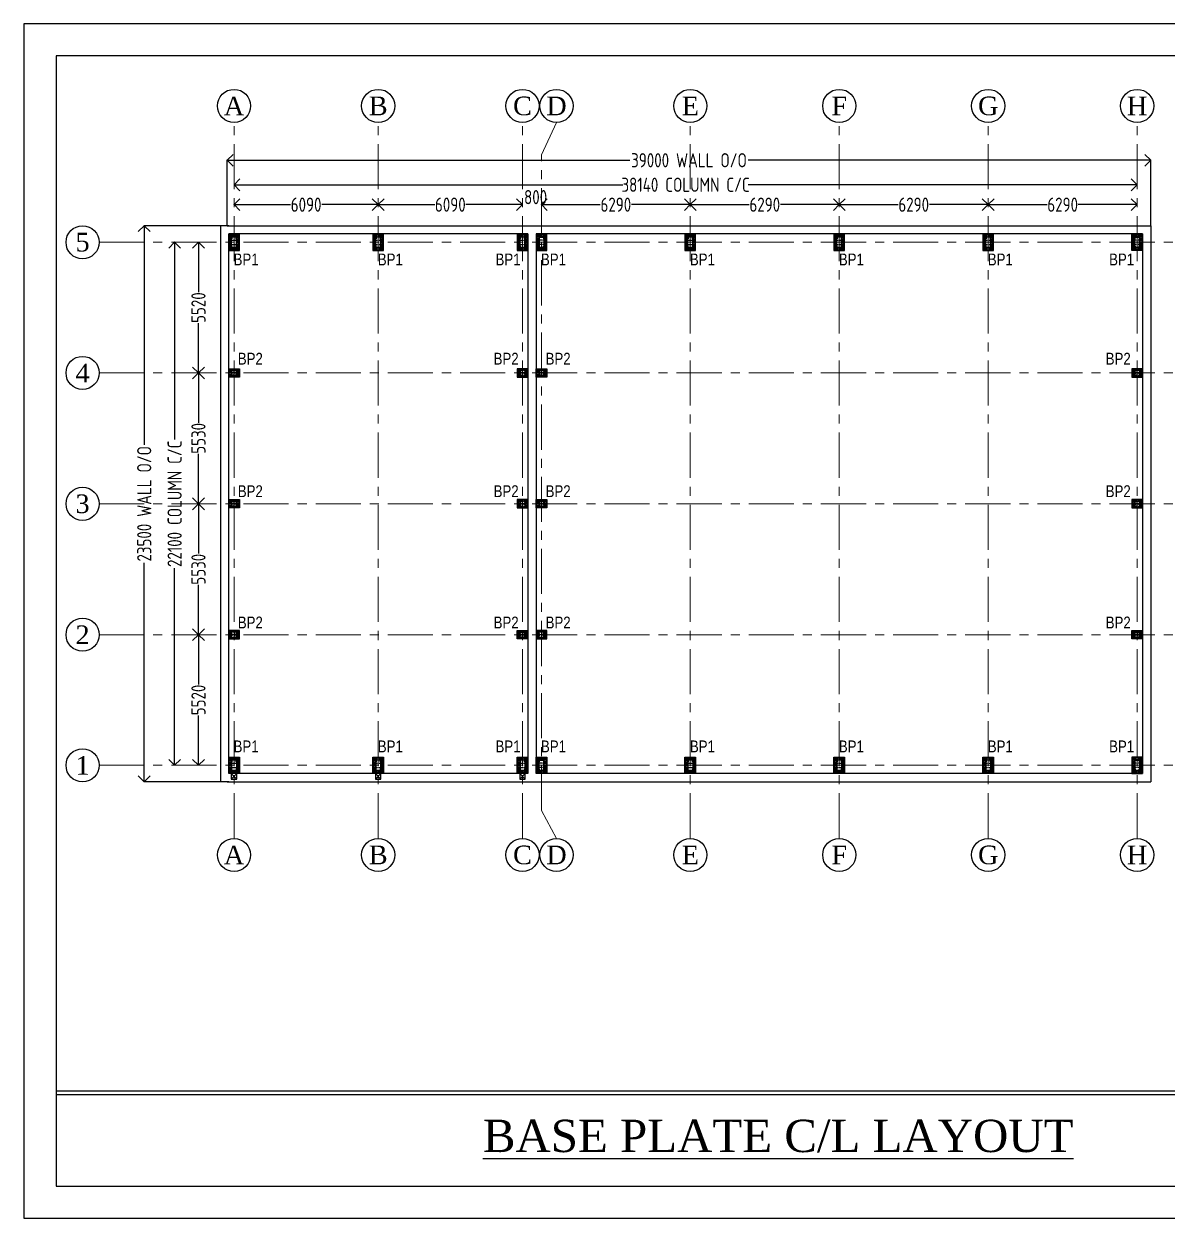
# Model space of a CAD drawing. Header units: millimetres. Extents: x 3470347 to 5996549, y -3470518 to 17149644.
# Drawn here: x 4703476 to 4751754, y 6885636 to 6936098 of the extents above; entities that cross this region are included whole.
import ezdxf
from ezdxf.enums import TextEntityAlignment as Align

# ---------------------------------------------------------------- set-up
doc = ezdxf.new("R2010")
doc.units = ezdxf.units.MM
doc.header["$MEASUREMENT"] = 0
doc.header["$PDMODE"] = 35
doc.header["$PDSIZE"] = -5
doc.linetypes.add('CENTER', pattern=[50.8, 31.75, -6.35, 6.35, -6.35])
doc.linetypes.add('CENTERX2', pattern=[4, 2.5, -0.5, 0.5, -0.5])
doc.layers.get('0').update_dxf_attribs({"linetype": 'CONTINUOUS', "lineweight": 25})
doc.layers.get('DEFPOINTS').update_dxf_attribs({"linetype": 'CONTINUOUS', "lineweight": 25})
for name, color, linetype in [('BOLT', 1, 'CONTINUOUS'), ('CP', 2, 'CONTINUOUS'), ('YQ_AXIS', 4, 'CONTINUOUS')]:
    doc.layers.add(name, color=color, linetype=linetype)
doc.layers.add('CENTER', color=8, linetype='CENTER', lineweight=0)
doc.layers.add('SHEET', color=7, linetype='CONTINUOUS', lineweight=15)
doc.styles.add('Aerial', font='times.ttf')
doc.styles.add('Arial', font='arial.ttf', dxfattribs={"height": 0.2})
doc.styles.add('DIM', font='geniso.shx', dxfattribs={"width": 0.85})
doc.styles.add('YQ_DIM', font='ARCHS.SHX', dxfattribs={"width": 0.8, "bigfont": 'HZDX.SHX'})
doc.dimstyles.new('ST-100', dxfattribs={"dimscale": 100, "dimtxt": 7, "dimasz": 5, "dimexe": 0.18, "dimexo": 0.0625, "dimgap": 0.2, "dimtad": 0, "dimdec": 0, "dimzin": 0, "dimdsep": 46, "dimtxsty": 'DIM', "dimblk": 'OPEN90', "dimcen": 0.09, "dimclrd": 256, "dimclrt": 7, "dimadec": 0, "dimazin": 0, "dimtfac": 1, "dimtdec": 0, "dimtofl": 0, "dimtmove": 0, "dimatfit": 3, "dimldrblk": 'OPEN90', "dimfxl": 1, "dimtolj": 1, "dimtzin": 0, "dimlwd": -1, "dimarcsym": 0})

# ---------------------------------------------------------------- blocks, each defined once
blk = doc.blocks.new('C111')
at = {"transparency": 33554559}
h = blk.add_hatch(color=1, dxfattribs=at)
h.dxf.hatch_style = 1
h.paths.add_polyline_path([(4330012, 6823585), (4330012, 6823785), (4330087, 6823785), (4330087, 6823784, -0.414214), (4330077, 6823774), (4330018, 6823774), (4330018, 6823597), (4330077, 6823597, -0.414214), (4330087, 6823587), (4330087, 6823585)])
h = blk.add_hatch(color=1, dxfattribs=at)
h.dxf.hatch_style = 1
h.paths.add_polyline_path([(4330462, 6823585), (4330462, 6823785), (4330387, 6823785), (4330387, 6823784, 0.414214), (4330397, 6823774), (4330456, 6823774), (4330456, 6823597), (4330397, 6823597, 0.414214), (4330387, 6823587), (4330387, 6823585)])
at = {"color": 8, "linetype": 'CENTERX2', "ltscale": 15}
for p, q in [((4329912, 6823835), (4330562, 6823835)), ((4330562, 6823535), (4329912, 6823535)), ((4329962, 6823485), (4329962, 6823885)), ((4330146, 6823485), (4330146, 6823885)), ((4330329, 6823485), (4330329, 6823885)), ((4330512, 6823885), (4330512, 6823485))]:
    blk.add_line(p, q, dxfattribs=at)
at = {"color": 6}
blk.add_lwpolyline([(4330587, 6823910), (4330587, 6823460), (4329887, 6823460), (4329887, 6823910)], close=True, dxfattribs=at)
at = {"color": 5}
blk.add_lwpolyline([(4330562, 6823885), (4330562, 6823485), (4329912, 6823485), (4329912, 6823885)], close=True, dxfattribs=at)
at = {"color": 4}
for points in [[(4329912, 6823795), (4330562, 6823795)], [(4329912, 6823785), (4330562, 6823785)], [(4329912, 6823585), (4330562, 6823585)], [(4329912, 6823575), (4330562, 6823575)]]:
    blk.add_lwpolyline(points, dxfattribs=at)
at = {"color": 1}
for points in [[(4330018, 6823774), (4330018, 6823597), (4330077, 6823597, -0.414214), (4330087, 6823587), (4330087, 6823585), (4330012, 6823585), (4330012, 6823785), (4330087, 6823785), (4330087, 6823784, -0.414214), (4330077, 6823774)], [(4330456, 6823774), (4330456, 6823597), (4330397, 6823597, 0.414214), (4330387, 6823587), (4330387, 6823585), (4330462, 6823585), (4330462, 6823785), (4330387, 6823785), (4330387, 6823784, 0.414214), (4330397, 6823774)]]:
    blk.add_lwpolyline(points, format="xyb", close=True, dxfattribs=at)
at = {"color": 4}
for points in [[(4330049, 6823870), (4330049, 6823795), (4330059, 6823795), (4330059, 6823870)], [(4330049, 6823500), (4330049, 6823575), (4330059, 6823575), (4330059, 6823500)], [(4330233, 6823870), (4330233, 6823795), (4330243, 6823795), (4330243, 6823870)], [(4330233, 6823500), (4330233, 6823575), (4330243, 6823575), (4330243, 6823500)], [(4330416, 6823870), (4330416, 6823795), (4330426, 6823795), (4330426, 6823870)], [(4330416, 6823500), (4330416, 6823575), (4330426, 6823575), (4330426, 6823500)]]:
    blk.add_lwpolyline(points, close=True, dxfattribs=at)
at = {"color": 2}
for centre in [(4329962, 6823835), (4329962, 6823535), (4330146, 6823835), (4330146, 6823535), (4330329, 6823835), (4330329, 6823535), (4330512, 6823835), (4330512, 6823535)]:
    blk.add_circle(centre, 12, dxfattribs=at)
blk = doc.blocks.new('c222')
at = {"transparency": 33554559}
h = blk.add_hatch(color=1, dxfattribs=at)
h.dxf.hatch_style = 1
h.paths.add_polyline_path([(4327330, 6813767), (4327330, 6813667), (4327330, 6813667, 0.414214), (4327340, 6813677), (4327340, 6813714), (4327519, 6813714), (4327519, 6813677, 0.414214), (4327529, 6813667), (4327530, 6813667), (4327530, 6813767), (4327529, 6813767, 0.414214), (4327519, 6813757), (4327519, 6813720), (4327340, 6813720), (4327340, 6813757, 0.414214), (4327330, 6813767)])
at = {"color": 8, "linetype": 'CENTERX2', "ltscale": 15}
for p, q in [((4327230, 6813817), (4327630, 6813817)), ((4327630, 6813617), (4327230, 6813617)), ((4327280, 6813567), (4327280, 6813867)), ((4327430, 6813567), (4327430, 6813867)), ((4327580, 6813867), (4327580, 6813567))]:
    blk.add_line(p, q, dxfattribs=at)
at = {"color": 6}
blk.add_lwpolyline([(4327655, 6813892), (4327655, 6813542), (4327205, 6813542), (4327205, 6813892)], close=True, dxfattribs=at)
at = {"color": 5}
blk.add_lwpolyline([(4327630, 6813867), (4327630, 6813567), (4327230, 6813567), (4327230, 6813867)], close=True, dxfattribs=at)
at = {"color": 4}
for points in [[(4327320, 6813712), (4327245, 6813712), (4327245, 6813722), (4327320, 6813722)], [(4327540, 6813712), (4327615, 6813712), (4327615, 6813722), (4327540, 6813722)]]:
    blk.add_lwpolyline(points, close=True, dxfattribs=at)
for points in [[(4327320, 6813867), (4327320, 6813567)], [(4327330, 6813867), (4327330, 6813567)], [(4327530, 6813867), (4327530, 6813567)], [(4327540, 6813867), (4327540, 6813567)]]:
    blk.add_lwpolyline(points, dxfattribs=at)
at = {"color": 1}
blk.add_lwpolyline([(4327340, 6813714), (4327519, 6813714), (4327519, 6813677, 0.414214), (4327529, 6813667), (4327530, 6813667), (4327530, 6813767), (4327529, 6813767, 0.414214), (4327519, 6813757), (4327519, 6813720), (4327340, 6813720), (4327340, 6813757, 0.414214), (4327330, 6813767), (4327330, 6813767), (4327330, 6813667), (4327330, 6813667, 0.414214), (4327340, 6813677)], format="xyb", close=True, dxfattribs=at)
at = {"color": 2}
for centre in [(4327280, 6813817), (4327280, 6813617), (4327430, 6813817), (4327430, 6813617), (4327580, 6813817), (4327580, 6813617)]:
    blk.add_circle(centre, 12, dxfattribs=at)
blk = doc.blocks.new('_Open90')
at = {"color": 0, "linetype": 'ByBlock', "lineweight": -2}
for p, q in [((0, 0), (-1, 0)), ((-0.5, 0.5), (0, 0)), ((0, 0), (-0.5, -0.5))]:
    blk.add_line(p, q, dxfattribs=at)
blk = doc.blocks.new('*D767')
at = {"layer": 'BOLT', "color": 0, "lineweight": -2}
for p, q in [((4710841, 6910289), (4710829, 6910289)), ((4710841, 6904769), (4710829, 6904769))]:
    blk.add_line(p, q, dxfattribs=at)
at = {"layer": 'BOLT'}
for p, q in [((4710847, 6909789), (4710847, 6908187)), ((4710847, 6905269), (4710847, 6906871))]:
    blk.add_line(p, q, dxfattribs=at)
at = {"layer": 'DEFPOINTS', "color": 0}
for p in [(4710847, 6910289), (4710847, 6910289), (4710847, 6904769)]:
    blk.add_point(p, dxfattribs=at)
at = {"layer": 'BOLT', "xscale": 500, "yscale": 500, "zscale": 500}
for p, rotation in [((4710847, 6910289), 90), ((4710847, 6904769), 270)]:
    blk.add_blockref('_Open90', p, dxfattribs=dict(at, rotation=rotation))
at = {"layer": 'BOLT', "color": 7, "insert": (4710847, 6907529), "char_height": 600, "attachment_point": 5, "rotation": 90, "style": 'DIM'}
blk.add_mtext('\\A1;5520', dxfattribs=at)
blk = doc.blocks.new('*D768')
at = {"layer": 'BOLT', "color": 0, "lineweight": -2}
for p, q in [((4710841, 6915819), (4710829, 6915819)), ((4710841, 6910289), (4710829, 6910289))]:
    blk.add_line(p, q, dxfattribs=at)
at = {"layer": 'BOLT'}
for p, q in [((4710847, 6915319), (4710847, 6913712)), ((4710847, 6910789), (4710847, 6912396))]:
    blk.add_line(p, q, dxfattribs=at)
at = {"layer": 'DEFPOINTS', "color": 0}
for p in [(4710847, 6915819), (4710847, 6915819), (4710847, 6910289)]:
    blk.add_point(p, dxfattribs=at)
at = {"layer": 'BOLT', "xscale": 500, "yscale": 500, "zscale": 500}
for p, rotation in [((4710847, 6915819), 90), ((4710847, 6910289), 270)]:
    blk.add_blockref('_Open90', p, dxfattribs=dict(at, rotation=rotation))
at = {"layer": 'BOLT', "color": 7, "insert": (4710847, 6913054), "char_height": 600, "attachment_point": 5, "rotation": 90, "style": 'DIM'}
blk.add_mtext('\\A1;5530', dxfattribs=at)
blk = doc.blocks.new('*D769')
at = {"layer": 'BOLT', "color": 0, "lineweight": -2}
for p, q in [((4710841, 6921349), (4710829, 6921349)), ((4710841, 6915819), (4710829, 6915819))]:
    blk.add_line(p, q, dxfattribs=at)
at = {"layer": 'BOLT'}
for p, q in [((4710847, 6920849), (4710847, 6919242)), ((4710847, 6916319), (4710847, 6917926))]:
    blk.add_line(p, q, dxfattribs=at)
at = {"layer": 'DEFPOINTS', "color": 0}
for p in [(4710847, 6921349), (4710847, 6921349), (4710847, 6915819)]:
    blk.add_point(p, dxfattribs=at)
at = {"layer": 'BOLT', "xscale": 500, "yscale": 500, "zscale": 500}
for p, rotation in [((4710847, 6921349), 90), ((4710847, 6915819), 270)]:
    blk.add_blockref('_Open90', p, dxfattribs=dict(at, rotation=rotation))
at = {"layer": 'BOLT', "color": 7, "insert": (4710847, 6918584), "char_height": 600, "attachment_point": 5, "rotation": 90, "style": 'DIM'}
blk.add_mtext('\\A1;5530', dxfattribs=at)
blk = doc.blocks.new('*D770')
at = {"layer": 'BOLT', "color": 0, "lineweight": -2}
for p, q in [((4710841, 6926869), (4710829, 6926869)), ((4710841, 6921349), (4710829, 6921349))]:
    blk.add_line(p, q, dxfattribs=at)
at = {"layer": 'BOLT'}
for p, q in [((4710847, 6926369), (4710847, 6924767)), ((4710847, 6921849), (4710847, 6923452))]:
    blk.add_line(p, q, dxfattribs=at)
at = {"layer": 'DEFPOINTS', "color": 0}
for p in [(4710847, 6926869), (4710847, 6926869), (4710847, 6921349)]:
    blk.add_point(p, dxfattribs=at)
at = {"layer": 'BOLT', "xscale": 500, "yscale": 500, "zscale": 500}
for p, rotation in [((4710847, 6926869), 90), ((4710847, 6921349), 270)]:
    blk.add_blockref('_Open90', p, dxfattribs=dict(at, rotation=rotation))
at = {"layer": 'BOLT', "color": 7, "insert": (4710847, 6924109), "char_height": 600, "attachment_point": 5, "rotation": 90, "style": 'DIM'}
blk.add_mtext('\\A1;5520', dxfattribs=at)
blk = doc.blocks.new('*D771')
at = {"layer": 'BOLT', "color": 0, "lineweight": -2}
for p, q in [((4712349, 6928465), (4712349, 6928477)), ((4718439, 6928465), (4718439, 6928477))]:
    blk.add_line(p, q, dxfattribs=at)
at = {"layer": 'BOLT'}
for p, q in [((4712849, 6928459), (4714736, 6928459)), ((4717939, 6928459), (4716053, 6928459))]:
    blk.add_line(p, q, dxfattribs=at)
at = {"layer": 'DEFPOINTS', "color": 0}
for p in [(4712349, 6928459), (4712349, 6928459), (4718439, 6928459)]:
    blk.add_point(p, dxfattribs=at)
at = {"layer": 'BOLT', "xscale": 500, "yscale": 500, "zscale": 500, "rotation": 180}
blk.add_blockref('_Open90', (4712349, 6928459), dxfattribs=at)
at = {"layer": 'BOLT', "xscale": 500, "yscale": 500, "zscale": 500}
blk.add_blockref('_Open90', (4718439, 6928459), dxfattribs=at)
at = {"layer": 'BOLT', "color": 7, "insert": (4715394, 6928459), "char_height": 600, "attachment_point": 5, "style": 'DIM'}
blk.add_mtext('\\A1;6090', dxfattribs=at)
blk = doc.blocks.new('*D757')
at = {"layer": 'BOLT', "color": 0, "lineweight": -2}
for p, q in [((4718439, 6928465), (4718439, 6928477)), ((4724529, 6928465), (4724529, 6928477))]:
    blk.add_line(p, q, dxfattribs=at)
at = {"layer": 'BOLT'}
for p, q in [((4718939, 6928459), (4720826, 6928459)), ((4724029, 6928459), (4722143, 6928459))]:
    blk.add_line(p, q, dxfattribs=at)
at = {"layer": 'DEFPOINTS', "color": 0}
for p in [(4718439, 6928459), (4724529, 6928459), (4724529, 6928459)]:
    blk.add_point(p, dxfattribs=at)
at = {"layer": 'BOLT', "xscale": 500, "yscale": 500, "zscale": 500, "rotation": 180}
blk.add_blockref('_Open90', (4718439, 6928459), dxfattribs=at)
at = {"layer": 'BOLT', "xscale": 500, "yscale": 500, "zscale": 500}
blk.add_blockref('_Open90', (4724529, 6928459), dxfattribs=at)
at = {"layer": 'BOLT', "color": 7, "insert": (4721484, 6928459), "char_height": 600, "attachment_point": 5, "style": 'DIM'}
blk.add_mtext('\\A1;6090', dxfattribs=at)
blk = doc.blocks.new('*D758')
at = {"layer": 'BOLT'}
for p, q in [((4724029, 6928459), (4723529, 6928459)), ((4725829, 6928459), (4726329, 6928459))]:
    blk.add_line(p, q, dxfattribs=at)
at = {"layer": 'BOLT', "color": 0, "lineweight": -2}
for p, q in [((4724529, 6928465), (4724529, 6928477)), ((4725329, 6928465), (4725329, 6928477))]:
    blk.add_line(p, q, dxfattribs=at)
at = {"layer": 'DEFPOINTS', "color": 0}
for p in [(4724529, 6928459), (4725329, 6928459), (4725329, 6928459)]:
    blk.add_point(p, dxfattribs=at)
at = {"layer": 'BOLT', "xscale": 500, "yscale": 500, "zscale": 500}
blk.add_blockref('_Open90', (4724529, 6928459), dxfattribs=at)
at = {"layer": 'BOLT', "xscale": 500, "yscale": 500, "zscale": 500, "rotation": 180}
blk.add_blockref('_Open90', (4725329, 6928459), dxfattribs=at)
at = {"layer": 'BOLT', "color": 7, "insert": (4725085, 6928777), "char_height": 600, "attachment_point": 5, "style": 'DIM'}
blk.add_mtext('\\A1;800', dxfattribs=at)
blk = doc.blocks.new('*D759')
at = {"layer": 'BOLT', "color": 0, "lineweight": -2}
for p, q in [((4725329, 6928465), (4725329, 6928477)), ((4731619, 6928465), (4731619, 6928477))]:
    blk.add_line(p, q, dxfattribs=at)
at = {"layer": 'BOLT'}
for p, q in [((4725829, 6928459), (4727816, 6928459)), ((4731119, 6928459), (4729133, 6928459))]:
    blk.add_line(p, q, dxfattribs=at)
at = {"layer": 'DEFPOINTS', "color": 0}
for p in [(4725329, 6928459), (4731619, 6928459), (4731619, 6928459)]:
    blk.add_point(p, dxfattribs=at)
at = {"layer": 'BOLT', "xscale": 500, "yscale": 500, "zscale": 500, "rotation": 180}
blk.add_blockref('_Open90', (4725329, 6928459), dxfattribs=at)
at = {"layer": 'BOLT', "xscale": 500, "yscale": 500, "zscale": 500}
blk.add_blockref('_Open90', (4731619, 6928459), dxfattribs=at)
at = {"layer": 'BOLT', "color": 7, "insert": (4728474, 6928459), "char_height": 600, "attachment_point": 5, "style": 'DIM'}
blk.add_mtext('\\A1;6290', dxfattribs=at)
blk = doc.blocks.new('*D760')
at = {"layer": 'BOLT', "color": 0, "lineweight": -2}
for p, q in [((4731619, 6928465), (4731619, 6928477)), ((4737909, 6928465), (4737909, 6928477))]:
    blk.add_line(p, q, dxfattribs=at)
at = {"layer": 'BOLT'}
for p, q in [((4732119, 6928459), (4734106, 6928459)), ((4737409, 6928459), (4735423, 6928459))]:
    blk.add_line(p, q, dxfattribs=at)
at = {"layer": 'DEFPOINTS', "color": 0}
for p in [(4731619, 6928459), (4737909, 6928459), (4737909, 6928459)]:
    blk.add_point(p, dxfattribs=at)
at = {"layer": 'BOLT', "xscale": 500, "yscale": 500, "zscale": 500, "rotation": 180}
blk.add_blockref('_Open90', (4731619, 6928459), dxfattribs=at)
at = {"layer": 'BOLT', "xscale": 500, "yscale": 500, "zscale": 500}
blk.add_blockref('_Open90', (4737909, 6928459), dxfattribs=at)
at = {"layer": 'BOLT', "color": 7, "insert": (4734764, 6928459), "char_height": 600, "attachment_point": 5, "style": 'DIM'}
blk.add_mtext('\\A1;6290', dxfattribs=at)
blk = doc.blocks.new('*D761')
at = {"layer": 'BOLT', "color": 0, "lineweight": -2}
for p, q in [((4737909, 6928465), (4737909, 6928477)), ((4744199, 6928465), (4744199, 6928477))]:
    blk.add_line(p, q, dxfattribs=at)
at = {"layer": 'BOLT'}
for p, q in [((4738409, 6928459), (4740396, 6928459)), ((4743699, 6928459), (4741713, 6928459))]:
    blk.add_line(p, q, dxfattribs=at)
at = {"layer": 'DEFPOINTS', "color": 0}
for p in [(4737909, 6928459), (4744199, 6928459), (4744199, 6928459)]:
    blk.add_point(p, dxfattribs=at)
at = {"layer": 'BOLT', "xscale": 500, "yscale": 500, "zscale": 500, "rotation": 180}
blk.add_blockref('_Open90', (4737909, 6928459), dxfattribs=at)
at = {"layer": 'BOLT', "xscale": 500, "yscale": 500, "zscale": 500}
blk.add_blockref('_Open90', (4744199, 6928459), dxfattribs=at)
at = {"layer": 'BOLT', "color": 7, "insert": (4741054, 6928459), "char_height": 600, "attachment_point": 5, "style": 'DIM'}
blk.add_mtext('\\A1;6290', dxfattribs=at)
blk = doc.blocks.new('*D762')
at = {"layer": 'BOLT', "color": 0, "lineweight": -2}
for p, q in [((4744199, 6928465), (4744199, 6928477)), ((4750489, 6928465), (4750489, 6928477))]:
    blk.add_line(p, q, dxfattribs=at)
at = {"layer": 'BOLT'}
for p, q in [((4744699, 6928459), (4746686, 6928459)), ((4749989, 6928459), (4748003, 6928459))]:
    blk.add_line(p, q, dxfattribs=at)
at = {"layer": 'DEFPOINTS', "color": 0}
for p in [(4744199, 6928459), (4750489, 6928459), (4750489, 6928459)]:
    blk.add_point(p, dxfattribs=at)
at = {"layer": 'BOLT', "xscale": 500, "yscale": 500, "zscale": 500, "rotation": 180}
blk.add_blockref('_Open90', (4744199, 6928459), dxfattribs=at)
at = {"layer": 'BOLT', "xscale": 500, "yscale": 500, "zscale": 500}
blk.add_blockref('_Open90', (4750489, 6928459), dxfattribs=at)
at = {"layer": 'BOLT', "color": 7, "insert": (4747344, 6928459), "char_height": 600, "attachment_point": 5, "style": 'DIM'}
blk.add_mtext('\\A1;6290', dxfattribs=at)
blk = doc.blocks.new('*D763')
at = {"layer": 'BOLT', "color": 0, "lineweight": -2}
for p, q in [((4709834, 6926869), (4709823, 6926869)), ((4709834, 6904769), (4709823, 6904769))]:
    blk.add_line(p, q, dxfattribs=at)
at = {"layer": 'BOLT'}
for p, q in [((4709841, 6926369), (4709841, 6918542)), ((4709841, 6905269), (4709841, 6913096))]:
    blk.add_line(p, q, dxfattribs=at)
at = {"layer": 'DEFPOINTS', "color": 0}
for p in [(4709841, 6926869), (4709841, 6904769), (4709841, 6904769)]:
    blk.add_point(p, dxfattribs=at)
at = {"layer": 'BOLT', "xscale": 500, "yscale": 500, "zscale": 500}
for p, rotation in [((4709841, 6926869), 90), ((4709841, 6904769), 270)]:
    blk.add_blockref('_Open90', p, dxfattribs=dict(at, rotation=rotation))
at = {"layer": 'BOLT', "color": 7, "insert": (4709841, 6915819), "char_height": 600, "attachment_point": 5, "rotation": 90, "style": 'DIM'}
blk.add_mtext('\\A1;22100 COLUMN C/C', dxfattribs=at)
blk = doc.blocks.new('*D764')
at = {"layer": 'BOLT', "color": 0, "lineweight": -2}
for p, q in [((4712349, 6929306), (4712349, 6929317)), ((4750489, 6929306), (4750489, 6929317))]:
    blk.add_line(p, q, dxfattribs=at)
at = {"layer": 'BOLT'}
for p, q in [((4712849, 6929299), (4728773, 6929299)), ((4749989, 6929299), (4734066, 6929299))]:
    blk.add_line(p, q, dxfattribs=at)
at = {"layer": 'DEFPOINTS', "color": 0}
for p in [(4712349, 6929299), (4750489, 6929299), (4750489, 6929299)]:
    blk.add_point(p, dxfattribs=at)
at = {"layer": 'BOLT', "xscale": 500, "yscale": 500, "zscale": 500, "rotation": 180}
blk.add_blockref('_Open90', (4712349, 6929299), dxfattribs=at)
at = {"layer": 'BOLT', "xscale": 500, "yscale": 500, "zscale": 500}
blk.add_blockref('_Open90', (4750489, 6929299), dxfattribs=at)
at = {"layer": 'BOLT', "color": 7, "insert": (4731419, 6929299), "char_height": 600, "attachment_point": 5, "style": 'DIM'}
blk.add_mtext('\\A1;38140\\Fgeniso.shx|c1; COLUMN C/C', dxfattribs=at)
blk = doc.blocks.new('*D765')
at = {"layer": 'BOLT', "color": 0, "lineweight": -2}
for p, q in [((4712064, 6927575), (4712064, 6930353)), ((4751064, 6927575), (4751064, 6930353))]:
    blk.add_line(p, q, dxfattribs=at)
at = {"layer": 'BOLT'}
for p, q in [((4712564, 6930335), (4729070, 6930335)), ((4750564, 6930335), (4734059, 6930335))]:
    blk.add_line(p, q, dxfattribs=at)
at = {"layer": 'DEFPOINTS', "color": 0}
for p in [(4751064, 6930335), (4712064, 6927569), (4751064, 6927569)]:
    blk.add_point(p, dxfattribs=at)
at = {"layer": 'BOLT', "xscale": 500, "yscale": 500, "zscale": 500, "rotation": 180}
blk.add_blockref('_Open90', (4712064, 6930335), dxfattribs=at)
at = {"layer": 'BOLT', "xscale": 500, "yscale": 500, "zscale": 500}
blk.add_blockref('_Open90', (4751064, 6930335), dxfattribs=at)
at = {"layer": 'BOLT', "color": 7, "insert": (4731564, 6930335), "char_height": 600, "attachment_point": 5, "style": 'DIM'}
blk.add_mtext('\\A1;39000 WALL O/O', dxfattribs=at)
blk = doc.blocks.new('*D766')
at = {"layer": 'BOLT', "color": 0, "lineweight": -2}
for p, q in [((4711768, 6927569), (4708540, 6927569)), ((4711768, 6904069), (4708540, 6904069))]:
    blk.add_line(p, q, dxfattribs=at)
at = {"layer": 'BOLT'}
for p, q in [((4708558, 6927069), (4708558, 6918313)), ((4708558, 6904569), (4708558, 6913326))]:
    blk.add_line(p, q, dxfattribs=at)
at = {"layer": 'DEFPOINTS', "color": 0}
for p in [(4711774, 6927569), (4708558, 6904069), (4711774, 6904069)]:
    blk.add_point(p, dxfattribs=at)
at = {"layer": 'BOLT', "xscale": 500, "yscale": 500, "zscale": 500}
for p, rotation in [((4708558, 6927569), 90), ((4708558, 6904069), 270)]:
    blk.add_blockref('_Open90', p, dxfattribs=dict(at, rotation=rotation))
at = {"layer": 'BOLT', "color": 7, "insert": (4708558, 6915819), "char_height": 600, "attachment_point": 5, "rotation": 90, "style": 'DIM'}
blk.add_mtext('\\A1;23500 WALL O/O', dxfattribs=at)

msp = doc.modelspace()

# ---------------------------------------------------------------- linework, layer by layer
at = {"color": 8}
for p, q in [((4712124.22, 6927569.21), (4711774.22, 6927569.21)), ((4711774.22, 6927569.21), (4711774.22, 6904068.8)), ((4712064.22, 6927569.21), (4751064.22, 6927569.21)), ((4751064.22, 6927569.21), (4751064.22, 6904068.8)), ((4724754.22, 6927219.21), (4712124.22, 6927219.21)), ((4712124.22, 6904419.21), (4712124.22, 6927219.21)), ((4724754.22, 6927219.21), (4724754.22, 6904419.21)), ((4738064.22, 6927219.21), (4725104.22, 6927219.21)), ((4738064.22, 6927219.21), (4725104.22, 6927219.21)), ((4725104.22, 6927219.21), (4725104.22, 6904419.21)), ((4750714.22, 6927219.21), (4738064.22, 6927219.21)), ((4750714.22, 6927219.21), (4738064.22, 6927219.21)), ((4750714.22, 6927219.21), (4750714.22, 6904419.21)), ((4724754.22, 6904418.8), (4712124.22, 6904418.8)), ((4738064.22, 6904418.8), (4725104.22, 6904418.8)), ((4750714.22, 6904418.8), (4738064.22, 6904418.8)), ((4750714.22, 6904418.8), (4738064.22, 6904418.8)), ((4712124.22, 6904068.8), (4711774.22, 6904068.8)), ((4712064.22, 6904068.8), (4751064.22, 6904068.8))]:
    msp.add_line(p, q, dxfattribs=at)
at = {"lineweight": 25}
for p, q in [((4704835.1, 6891013.02, 0), (4765825.68, 6891013.02, 0)), ((4704835.1, 6890862.64, 0), (4765825.68, 6890862.64, 0))]:
    msp.add_line(p, q, dxfattribs=at)
at = {"color": 192, "lineweight": 25, "elevation": 0}
msp.add_lwpolyline([(4703475.71, 6885635.52), (4774843.33, 6885635.52), (4774843.33, 6936097.52), (4703475.71, 6936097.52)], close=True, dxfattribs=at)
at = {"color": 6}
for points in [[(4712234.22, 6904418.8), (4712234.22, 6904188.8), (4712464.22, 6904188.8), (4712464.22, 6904418.8), (4712234.22, 6904418.8)], [(4712234.22, 6904418.8), (4712464.22, 6904188.8)], [(4712234.22, 6904188.8), (4712464.22, 6904418.8)], [(4718324.22, 6904418.8), (4718324.22, 6904188.8), (4718554.22, 6904188.8), (4718554.22, 6904418.8), (4718324.22, 6904418.8)], [(4718324.22, 6904418.8), (4718554.22, 6904188.8)], [(4718324.22, 6904188.8), (4718554.22, 6904418.8)], [(4724414.22, 6904418.8), (4724414.22, 6904188.8), (4724644.22, 6904188.8), (4724644.22, 6904418.8), (4724414.22, 6904418.8)], [(4724414.22, 6904418.8), (4724644.22, 6904188.8)], [(4724414.22, 6904188.8), (4724644.22, 6904418.8)]]:
    msp.add_lwpolyline(points, dxfattribs=at)
at = {"layer": 'CENTER', "ltscale": 60}
for p, q in [((4712349.22, 6901681.43), (4712349.22, 6931930.68)), ((4718439.22, 6901681.43), (4718439.22, 6931930.68)), ((4724529.22, 6901681.43), (4724529.22, 6931930.68)), ((4731619.22, 6901681.43), (4731619.22, 6931930.68)), ((4737909.22, 6901681.43), (4737909.22, 6931930.68)), ((4744199.22, 6901681.43), (4744199.22, 6931930.68)), ((4750489.22, 6901681.43), (4750489.22, 6931930.68)), ((4725329.22, 6902865.99), (4725329.22, 6930564.27)), ((4706654.29, 6926869.21), (4753161.75, 6926869.21)), ((4706654.29, 6921349.3), (4753161.75, 6921349.3)), ((4706654.29, 6915819.01), (4753161.75, 6915819.01)), ((4706654.29, 6910288.71), (4753161.75, 6910288.71)), ((4706654.29, 6904769.21), (4753161.75, 6904769.21))]:
    msp.add_line(p, q, dxfattribs=at)
for points in [[(4725968.77, 6931930.68), (4725329.22, 6930564.27)], [(4725968.77, 6901681.43), (4725329.22, 6902865.99)]]:
    msp.add_lwpolyline(points, dxfattribs=at)
at = {"layer": 'SHEET', "color": 220, "lineweight": 25, "elevation": 0}
msp.add_lwpolyline([(4704835.1, 6886992.35), (4773483.95, 6886992.35), (4773483.95, 6934740.69), (4704835.1, 6934740.69)], close=True, dxfattribs=at)
at = {"layer": 'YQ_AXIS', "color": 1}
for centre in [(4712349.22, 6932630.68), (4718439.22, 6932630.68), (4724529.22, 6932630.68), (4725968.77, 6932630.68), (4731619.22, 6932630.68), (4737909.22, 6932630.68), (4744199.22, 6932630.68), (4750489.22, 6932630.68), (4705954.29, 6926869.21), (4705954.29, 6921349.3), (4705954.29, 6915819.01), (4705954.29, 6910288.71), (4705954.29, 6904769.21), (4712349.22, 6900981.43), (4718439.22, 6900981.43), (4724529.22, 6900981.43), (4725968.77, 6900981.43), (4731619.22, 6900981.43), (4737909.22, 6900981.43), (4744199.22, 6900981.43), (4750489.22, 6900981.43)]:
    msp.add_circle(centre, 700, dxfattribs=at)

# ---------------------------------------------------------------- block references
at = {"xscale": -1}
for name, p, rotation in [('C111', (-2111335.98, 2596631.98), 270), ('C111', (-2105245.98, 2596631.98), 270), ('C111', (-2099155.98, 2596631.98), 270), ('C111', (11549014.41, 11257106.44), 89.99999999999994), ('C111', (-2092065.98, 2596631.98), 270), ('C111', (-2085775.98, 2596631.98), 270), ('C111', (-2079485.98, 2596631.98), 270), ('c222', (384919.57, 13724005.74), 180), ('c222', (397899.57, 13724005.74), 180), ('C111', (11574174.41, 11235006.03), 89.99999999999994)]:
    msp.add_blockref(name, p, dxfattribs=dict(at, rotation=rotation))
for name, p, rotation in [('C111', (11574174.41, 2596631.98), 90.00000000000001), ('c222', (9051958.86, 13724005.74), 180), ('c222', (9077918.86, 13724005.74), 180), ('C111', (-2111335.98, 11235006.03), 270), ('C111', (-2105245.98, 11235006.03), 270), ('C111', (-2099155.98, 11235006.03), 270), ('C111', (11549014.41, 2574531.57), 90.00000000000001), ('C111', (-2092065.98, 11235006.03), 270), ('C111', (-2085775.98, 11235006.03), 270), ('C111', (-2079485.98, 11235006.03), 270)]:
    msp.add_blockref(name, p, dxfattribs=dict(rotation=rotation))
for p in [(384919.57, 107632.28), (397899.57, 107632.28), (384919.57, 102101.98), (397899.57, 102101.98)]:
    msp.add_blockref('c222', p)
for p in [(9051958.86, 107632.28), (9077918.86, 107632.28), (9051958.86, 102101.98), (9077918.86, 102101.98)]:
    msp.add_blockref('c222', p, dxfattribs=at)

# ---------------------------------------------------------------- texts
at = {"color": 7, "lineweight": 25, "insert": (4735330.39, 6889100.53, 0), "char_height": 1366.6208, "width": 56263.3386, "attachment_point": 5, "style": 'Arial'}
msp.add_mtext('{\\ftimes new roman|b0|i0|c0|p0;\\LBASE PLATE C/L LAYOUT}', dxfattribs=at)
at = {"layer": 'CP', "transparency": 16777216, "char_height": 500, "attachment_point": 9, "style": 'YQ_DIM'}
for s, insert in [('{\\fArial|b0|i0|c0|p34;\\C6;BP1}', (4713387.68, 6925893.8)), ('{\\fArial|b0|i0|c0|p34;\\C6;BP1}', (4719477.68, 6925893.8)), ('{\\fArial|b0|i0|c0|p34;\\C6;BP1}', (4724449.86, 6925893.8)), ('{\\fArial|b0|i0|c0|p34;\\C6;BP1}', (4726367.68, 6925893.8)), ('{\\fArial|b0|i0|c0|p34;\\C6;BP1}', (4732657.68, 6925893.8)), ('{\\fArial|b0|i0|c0|p34;\\C6;BP1}', (4738947.68, 6925893.8)), ('{\\fArial|b0|i0|c0|p34;\\C6;BP1}', (4745237.68, 6925893.8)), ('{\\fArial|b0|i0|c0|p34;\\C6;BP1}', (4750362.19, 6925893.8)), ('{\\fArial|b0|i0|c0|p34;\\C6;BP2}', (4713565.7, 6921699.95)), ('{\\fArial|b0|i0|c0|p34;\\C6;BP2}', (4724369.23, 6921699.95)), ('{\\fArial|b0|i0|c0|p34;\\C6;BP2}', (4726564.82, 6921699.95)), ('{\\fArial|b0|i0|c0|p34;\\C6;BP2}', (4750218.07, 6921699.95)), ('{\\fArial|b0|i0|c0|p34;\\C6;BP2}', (4713565.7, 6916100.74)), ('{\\fArial|b0|i0|c0|p34;\\C6;BP2}', (4724369.23, 6916100.74)), ('{\\fArial|b0|i0|c0|p34;\\C6;BP2}', (4726564.82, 6916100.74)), ('{\\fArial|b0|i0|c0|p34;\\C6;BP2}', (4750218.07, 6916100.74)), ('{\\fArial|b0|i0|c0|p34;\\C6;BP2}', (4713565.7, 6910552.4)), ('{\\fArial|b0|i0|c0|p34;\\C6;BP2}', (4724369.23, 6910552.4)), ('{\\fArial|b0|i0|c0|p34;\\C6;BP2}', (4726564.82, 6910552.4)), ('{\\fArial|b0|i0|c0|p34;\\C6;BP2}', (4750218.07, 6910552.4)), ('{\\fArial|b0|i0|c0|p34;\\C6;BP1}', (4713387.68, 6905317.16)), ('{\\fArial|b0|i0|c0|p34;\\C6;BP1}', (4719477.68, 6905317.16)), ('{\\fArial|b0|i0|c0|p34;\\C6;BP1}', (4724449.86, 6905317.16)), ('{\\fArial|b0|i0|c0|p34;\\C6;BP1}', (4726367.68, 6905317.16)), ('{\\fArial|b0|i0|c0|p34;\\C6;BP1}', (4732657.68, 6905317.16)), ('{\\fArial|b0|i0|c0|p34;\\C6;BP1}', (4738947.68, 6905317.16)), ('{\\fArial|b0|i0|c0|p34;\\C6;BP1}', (4745237.68, 6905317.16)), ('{\\fArial|b0|i0|c0|p34;\\C6;BP1}', (4750362.19, 6905317.16))]:
    msp.add_mtext_dynamic_manual_height_columns(s, width=302.8267, gutter_width=2560.24, heights=[-502.05], dxfattribs=dict(at, insert=insert))
at = {"layer": 'YQ_AXIS', "color": 1, "style": 'Aerial'}
for s, p in [('A', (4712349.22, 6932630.68)), ('B', (4718439.22, 6932630.68)), ('C', (4724529.22, 6932630.68)), ('D', (4725968.77, 6932630.68)), ('E', (4731619.22, 6932630.68)), ('F', (4737909.22, 6932630.68)), ('G', (4744199.22, 6932630.68)), ('H', (4750489.22, 6932630.68)), ('5', (4705954.29, 6926869.21)), ('4', (4705954.29, 6921349.3)), ('3', (4705954.29, 6915819.01)), ('2', (4705954.29, 6910288.71)), ('1', (4705954.29, 6904769.21)), ('A', (4712349.22, 6900981.43)), ('B', (4718439.22, 6900981.43)), ('C', (4724529.22, 6900981.43)), ('D', (4725968.77, 6900981.43)), ('E', (4731619.22, 6900981.43)), ('F', (4737909.22, 6900981.43)), ('G', (4744199.22, 6900981.43)), ('H', (4750489.22, 6900981.43))]:
    msp.add_text(s, height=787.5, dxfattribs=at).set_placement(p, align=Align.MIDDLE)

# ---------------------------------------------------------------- dimensions: what is measured, and where the dimension line sits
at = {"layer": 'BOLT'}
for base, p1, p2, text, picture, middle in [((4751064.22, 6930334.86), (4712064.22, 6927569.21), (4751064.22, 6927569.21), '<> WALL O/O', '*D765', (4731564.22, 6930334.86)), ((4750489.22, 6929299.47), (4712349.22, 6929299.47), (4750489.22, 6929299.47), '<>\\Fgeniso.shx|c1; COLUMN C/C', '*D764', (4731419.22, 6929299.47))]:
    dim = msp.add_linear_dim(base=base, p1=p1, p2=p2, text=text, dimstyle='ST-100', override={"dimtxt": 6, "dimtxsty": 'DIM', "dimblk": 'Open90', "dimtmove": 1}, dxfattribs=at)
    dim.commit()
    dim.dimension.update_dxf_attribs({"geometry": picture, "text_midpoint": middle})
for base, p1, p2, override, picture, middle in [((4725329.22, 6928459.01), (4724529.22, 6928459.01), (4725329.22, 6928459.01), {"dimtxt": 6, "dimtmove": 1}, '*D758', (4725084.69, 6928777.24)), ((4712349.22, 6928459.01), (4718439.22, 6928459.01), (4712349.22, 6928459.01), {"dimtxt": 6, "dimblk": 'Open90', "dimtmove": 1}, '*D771', (4715394.22, 6928459.01)), ((4724529.22, 6928459.01), (4718439.22, 6928459.01), (4724529.22, 6928459.01), {"dimtxt": 6, "dimtmove": 1}, '*D757', (4721484.22, 6928459.01)), ((4731619.22, 6928459.01), (4725329.22, 6928459.01), (4731619.22, 6928459.01), {"dimtxt": 6, "dimtmove": 1}, '*D759', (4728474.22, 6928459.01)), ((4737909.22, 6928459.01), (4731619.22, 6928459.01), (4737909.22, 6928459.01), {"dimtxt": 6, "dimtmove": 1}, '*D760', (4734764.22, 6928459.01)), ((4744199.22, 6928459.01), (4737909.22, 6928459.01), (4744199.22, 6928459.01), {"dimtxt": 6, "dimtmove": 1}, '*D761', (4741054.22, 6928459.01)), ((4750489.22, 6928459.01), (4744199.22, 6928459.01), (4750489.22, 6928459.01), {"dimtxt": 6, "dimtmove": 1}, '*D762', (4747344.22, 6928459.01))]:
    dim = msp.add_linear_dim(base=base, p1=p1, p2=p2, dimstyle='ST-100', override=override, dxfattribs=at)
    dim.commit()
    dim.dimension.update_dxf_attribs({"geometry": picture, "text_midpoint": middle})
for base, p1, p2, text, override, picture, middle in [((4708557.81, 6904068.8), (4711774.22, 6927569.21), (4711774.22, 6904068.8), '<> WALL O/O', {"dimtxt": 6, "dimblk": 'Open90', "dimtmove": 1}, '*D766', (4708557.81, 6915819.01)), ((4709840.72, 6904769.21), (4709840.72, 6926869.21), (4709840.72, 6904769.21), '<> COLUMN C/C', {"dimtxt": 6, "dimtxsty": 'DIM', "dimblk": 'Open90', "dimtmove": 1}, '*D763', (4709840.72, 6915819.21))]:
    dim = msp.add_linear_dim(base=base, p1=p1, p2=p2, angle=90, text=text, dimstyle='ST-100', override=override, dxfattribs=at)
    dim.commit()
    dim.dimension.update_dxf_attribs({"geometry": picture, "text_midpoint": middle})
for base, p1, p2, picture, middle in [((4710846.84, 6926869.21), (4710846.84, 6921349.3), (4710846.84, 6926869.21), '*D770', (4710846.84, 6924109.26)), ((4710846.84, 6921349.3), (4710846.84, 6915819.01), (4710846.84, 6921349.3), '*D769', (4710846.84, 6918584.15)), ((4710846.84, 6915819.01), (4710846.84, 6910288.71), (4710846.84, 6915819.01), '*D768', (4710846.84, 6913053.86))]:
    dim = msp.add_linear_dim(base=base, p1=p1, p2=p2, angle=90, dimstyle='ST-100', override={"dimtxt": 6, "dimtmove": 1}, dxfattribs=at)
    dim.commit()
    dim.dimension.update_dxf_attribs({"geometry": picture, "text_midpoint": middle})
at = {"layer": 'BOLT', "color": 1}
dim = msp.add_linear_dim(base=(4710846.8379718, 6910288.71279375), p1=(4710846.8379718, 6904769.21279375), p2=(4710846.8379718, 6910288.71279375), angle=90, dimstyle='ST-100', override={"dimtxt": 6, "dimblk": 'Open90'}, dxfattribs=at)
dim.commit()
dim.dimension.update_dxf_attribs({"geometry": '*D767', "text_midpoint": (4710846.8379718, 6907528.96279375)})

doc.saveas('drawing.dxf')
